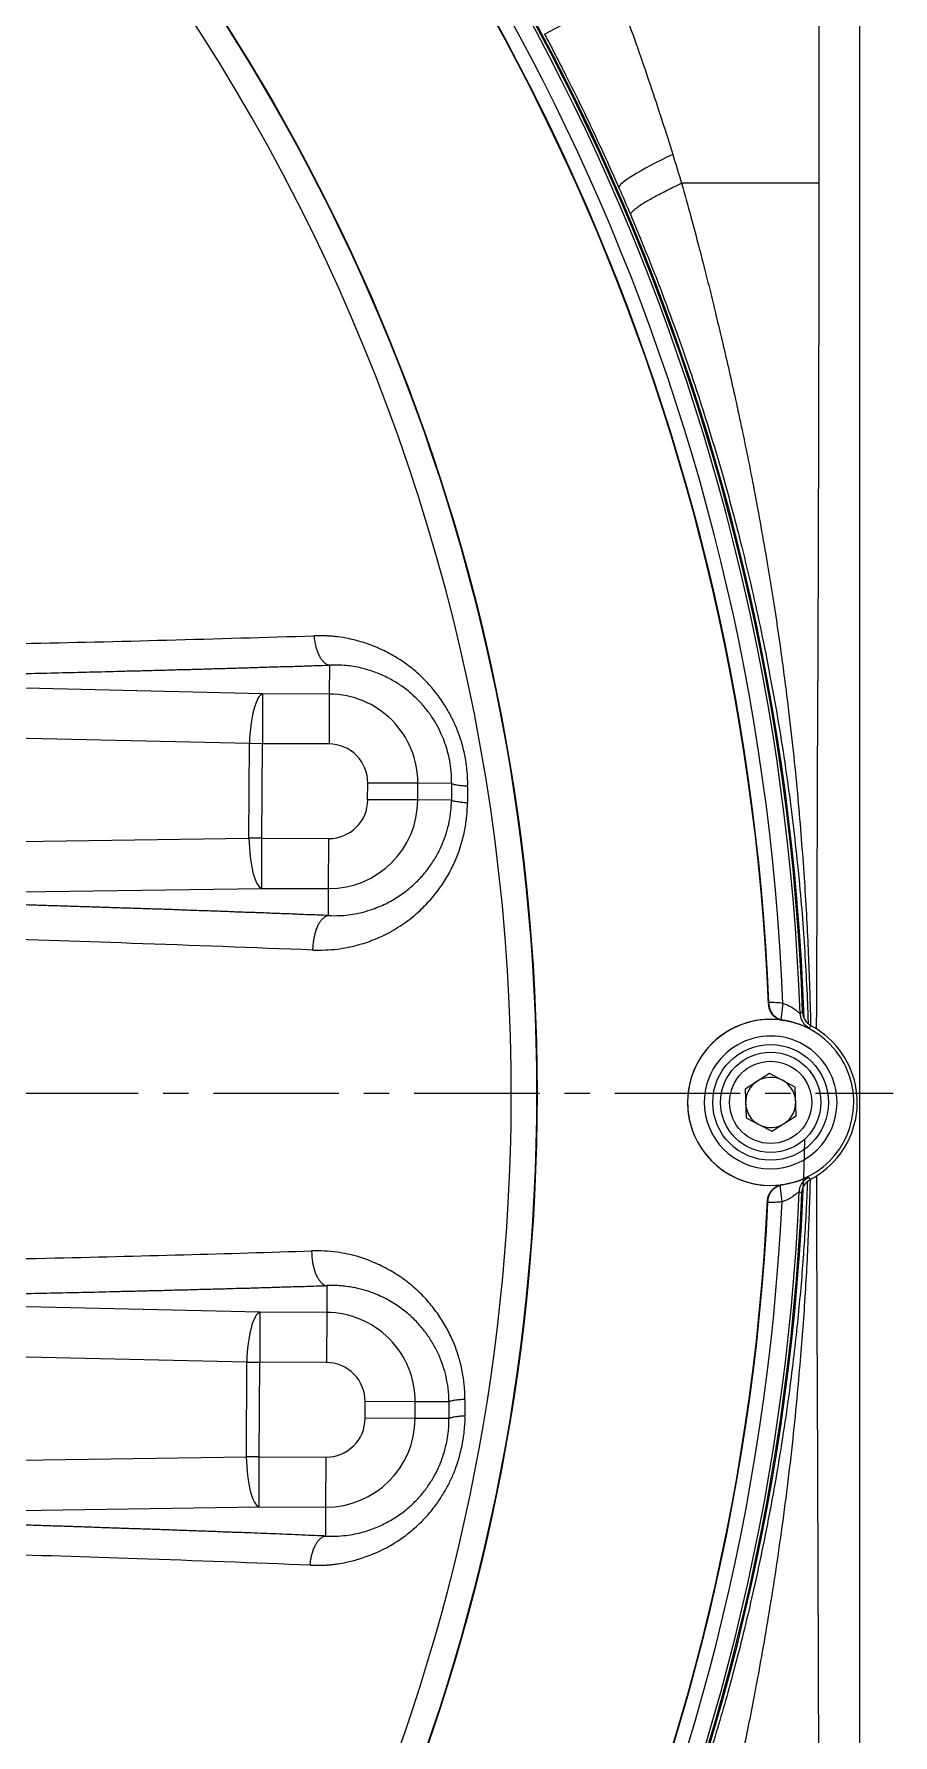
# Model space of a CAD drawing. Header units: millimetres. Extents: x -728 to 992, y -670 to 797.
# Drawn here: x 88.9 to 140.3, y -38.4 to 63.4 of the extents above; entities that cross this region are included whole.
import ezdxf

# ---------------------------------------------------------------- set-up
doc = ezdxf.new("R2010")
doc.units = ezdxf.units.MM
doc.linetypes.add('K5LT_AXLED', pattern=[12, 7.5, -1.5, 1.5, -1.5])
doc.linetypes.add('K5LT_THIN', pattern=[0])

# ---------------------------------------------------------------- blocks, each defined once
blk = doc.blocks.new('U3')
at = {"color": 7, "linetype": 'K5LT_THIN', "lineweight": 18}
for p, q in [((138.32, 162.25), (138.32, -162.25)), ((135.89, 115.89), (135.89, 54.42)), ((119.47, 63.35), (123.89, 65.69)), ((135.89, 54.42), (127.67, 54.42)), ((106.61, 25.6), (106.6, 23.87)), ((102.62, 23.89), (68.61, 24.67)), ((102.62, 23.89), (102.61, 20.89)), ((106.6, 23.87), (102.62, 23.89)), ((106.6, 23.87), (106.59, 20.88)), ((101.83, 20.9), (67.82, 21.68)), ((101.8, 15.24), (101.83, 20.9)), ((102.61, 20.89), (101.83, 20.9)), ((102.58, 15.24), (102.61, 20.89)), ((106.59, 20.88), (102.61, 20.89)), ((108.9, 17.54), (108.91, 18.54)), ((111.9, 18.53), (108.91, 18.54)), ((113.92, 18.52), (111.9, 18.53)), ((111.9, 17.53), (111.9, 18.53)), ((113.92, 18.52), (113.91, 17.52)), ((114.88, 18.34), (114.87, 17.35)), ((111.9, 17.53), (108.9, 17.54)), ((113.91, 17.52), (111.9, 17.53)), ((67.79, 14.75), (101.8, 15.24)), ((102.58, 15.24), (101.8, 15.24)), ((102.57, 12.24), (102.58, 15.24)), ((102.58, 15.24), (106.57, 15.22)), ((106.55, 12.23), (106.57, 15.22)), ((68.55, 11.75), (102.57, 12.24)), ((102.57, 12.24), (106.55, 12.23)), ((106.55, 10.62), (106.55, 12.23)), ((132.89, 5.33), (132.87, 5.31)), ((132.89, 5.33), (132.89, 5.41)), ((133.73, 5.37), (133.61, 4.38)), ((133.72, 4.36), (133.72, 4.36)), ((132.93, 1.17), (131.47, 0.24)), ((134.46, 0.36), (132.93, 1.17)), ((131.47, 0.24), (131.53, -1.49)), ((134.53, -1.37), (134.46, 0.36)), ((131.53, -1.49), (133.07, -2.29)), ((133.07, -2.29), (134.53, -1.37)), ((133.68, -6.5), (133.57, -5.52)), ((133.68, -5.49), (133.68, -5.49)), ((132.84, -6.46), (132.82, -6.43)), ((132.84, -6.46), (132.84, -6.54)), ((106.45, -11.52), (106.45, -13.13)), ((102.46, -13.11), (68.45, -12.33)), ((102.46, -13.11), (102.45, -16.11)), ((106.45, -13.13), (102.46, -13.11)), ((106.45, -13.13), (106.43, -16.12)), ((101.67, -16.1), (67.66, -15.32)), ((101.65, -21.76), (101.67, -16.1)), ((101.67, -16.1), (102.45, -16.11)), ((102.42, -21.76), (102.45, -16.11)), ((106.43, -16.12), (102.45, -16.11)), ((111.74, -18.47), (108.75, -18.46)), ((108.75, -19.46), (108.75, -18.46)), ((113.76, -18.48), (111.74, -18.47)), ((111.74, -19.47), (111.74, -18.47)), ((113.76, -18.48), (113.76, -19.48)), ((114.72, -18.33), (114.72, -19.32)), ((111.74, -19.47), (108.75, -19.46)), ((113.76, -19.48), (111.74, -19.47)), ((67.63, -22.25), (101.65, -21.76)), ((102.42, -21.76), (101.65, -21.76)), ((102.41, -24.76), (102.42, -21.76)), ((102.42, -21.76), (106.41, -21.78)), ((106.4, -24.77), (106.41, -21.78)), ((68.39, -25.25), (102.41, -24.76)), ((102.41, -24.76), (106.4, -24.77)), ((106.39, -26.5), (106.4, -24.77))]:
    blk.add_line(p, q, dxfattribs=at)
at = {"color": 30, "linetype": 'K5LT_AXLED', "lineweight": 18, "true_color": 0xff8000}
blk.add_line((-140.32, 0), (140.32, 0), dxfattribs=at)
at = {"color": 7, "linetype": 'K5LT_THIN', "lineweight": 18}
for centre, radius in [((0, 0), 119.03), ((0, 0), 119), ((133, -0.56), 3.46), ((133, -0.56), 3), ((133, -0.56), 2.46)]:
    blk.add_circle(centre, radius, dxfattribs=at)
for centre, radius, start, end in [((0, 0), 135.07, 1.9055, 180), ((0, 0), 135, 2.0607, 357.4538), ((0, 0), 134.84, 2.0221, 357.4924), ((0, 0), 133.84, 2.2974, 357.2172), ((0, 0), 133, 2.3311, 357.1834), ((0, 0), 132.97, 2.2872, 357.2274), ((0, 0), 117.49, 359.7573, 179.7573), ((106.58, 18.55), 5.32, 359.7573, 89.7573), ((106.58, 18.55), 2.33, 359.7573, 89.7573), ((106.58, 17.55), 5.32, 269.7573, 359.7573), ((106.58, 17.55), 2.33, 269.7573, 359.7573), ((133, -0.56), 5.97, 82.9218, 91.0442), ((133, -0.56), 4.97, 81.6454, 277.8691), ((133, -0.56), 4.97, 40.7014, 179.7573), ((133, -0.56), 3.97, 359.7573, 179.7573), ((133, -0.56), 5.18, 40.7014, 61.8931), ((133, -0.56), 5.18, 297.6214, 40.7014), ((133, -0.56), 4.97, 359.7573, 40.7014), ((0, 0), 135.07, 180, 358.8289), ((0, 0), 117.49, 179.7573, 359.7573), ((133, -0.56), 1.5, 122.1999, 182.1999), ((133, -0.56), 1.5, 62.1999, 122.1999), ((133, -0.56), 1.5, 2.1999, 62.1999), ((133, -0.56), 4.97, 179.7573, 359.7573), ((133, -0.56), 3.97, 179.7573, 359.7573), ((133, -0.56), 1.5, 182.1999, 242.1999), ((133, -0.56), 1.5, 302.1999, 2.1999), ((133, -0.56), 1.5, 242.1999, 302.1999), ((133, -0.56), 5.97, 268.4703, 276.5927), ((106.42, -18.45), 5.32, 359.7573, 89.7573), ((106.42, -18.45), 2.33, 359.7573, 89.7573), ((106.42, -19.45), 5.32, 269.7573, 359.7573), ((106.42, -19.45), 2.33, 269.7573, 359.7573)]:
    blk.add_arc(centre, radius, start, end, dxfattribs=at)
for centre, major_axis, ratio, start_param, end_param in [((128.51, 56.15), (-4.58, -2.01), 0.112862, 4.963871, 6.26562), ((102.61, 20.89), (0.07, 3), 0.258777, 0.072279, 1.575645), ((102.58, 15.24), (0.04, -3), 0.258777, 4.70754, 6.210906), ((102.45, -16.11), (0.07, 3), 0.258777, 0.072279, 1.575645), ((102.42, -21.76), (0.04, -3), 0.258777, 4.70754, 6.210906)]:
    blk.add_ellipse(centre, major_axis=major_axis, ratio=ratio, start_param=start_param, end_param=end_param, dxfattribs=at)
for points, knots in [([(123.89, 65.69), (124.24, 64.75), (124.89, 62.97), (125.75, 60.47), (126.49, 58.23), (126.94, 56.83), (127.15, 56.15)], [0, 0, 0, 0, 0.299289, 0.564533, 0.786755, 1, 1, 1, 1]), ([(119.47, 63.35), (119.61, 63.1), (119.88, 62.58), (120.33, 61.71), (120.91, 60.58), (121.7, 58.98), (122.57, 57.15), (123.34, 55.47), (123.76, 54.52), (123.93, 54.15)], [0, 0, 0, 0, 0.084344, 0.170956, 0.285512, 0.455654, 0.691649, 0.879894, 1, 1, 1, 1]), ([(124.63, 52.53), (124.62, 52.55), (124.63, 52.62), (124.72, 52.73), (124.86, 52.85), (125.03, 52.99), (125.25, 53.14), (125.51, 53.31), (125.81, 53.48), (126.14, 53.66), (126.53, 53.87), (126.93, 54.07), (127.32, 54.26), (127.56, 54.37), (127.67, 54.42)], [0, 0, 0, 0, 0.108255, 0.202527, 0.284385, 0.366694, 0.449186, 0.530306, 0.611104, 0.692625, 0.773768, 0.867402, 0.942449, 1, 1, 1, 1]), ([(127.67, 54.42), (127.86, 53.77), (128.2, 52.53), (128.66, 50.82), (129.04, 49.34), (129.38, 47.99), (129.71, 46.62), (130.06, 45.16), (130.43, 43.59), (130.81, 41.89), (131.2, 40.11), (131.59, 38.24), (131.98, 36.25), (132.37, 34.14), (132.8, 31.71), (133.24, 29), (133.68, 25.96), (134.06, 22.99), (134.38, 20.2), (134.63, 17.65), (134.83, 15.24), (135, 12.93), (135.14, 10.73), (135.24, 8.63), (135.32, 6.54), (135.37, 5.02), (135.39, 4.18), (135.39, 4.04)], [0, 0, 0, 0, 0.0191108, 0.0350753, 0.0478935, 0.0597072, 0.0718309, 0.0849454, 0.0998619, 0.1153646, 0.1319764, 0.1492149, 0.1673727, 0.1871506, 0.2074405, 0.2343006, 0.2621436, 0.2910966, 0.3160104, 0.3389093, 0.3611631, 0.3821363, 0.402206, 0.4214673, 0.4399308, 0.4592836, 0.4630965, 0.4630965, 0.4630965, 0.4630965]), ([(135.89, 54.42), (135.88, 51.65), (135.88, 48.89), (135.87, 43.25), (135.86, 40.39), (135.85, 34.63), (135.84, 31.71), (135.82, 25.85), (135.8, 22.9), (135.78, 16.96), (135.77, 13.98), (135.75, 8.6), (135.74, 6.21), (135.73, 3.84)], [0, 0, 0, 0, 0.0803581, 0.0803581, 0.1607162, 0.1607162, 0.2410743, 0.2410743, 0.3214324, 0.3214324, 0.4017905, 0.4017905, 0.4659225, 0.4659225, 0.4659225, 0.4659225]), ([(124.63, 52.53), (124.82, 52.07), (125.18, 51.21), (125.69, 49.94), (126.2, 48.66), (126.71, 47.31), (127.22, 45.93), (127.71, 44.55), (128.23, 43.06), (128.82, 41.29), (129.45, 39.26), (130.11, 37.05), (130.71, 34.86), (131.31, 32.54), (131.89, 30.14), (132.45, 27.58), (132.96, 25.01), (133.43, 22.39), (133.85, 19.78), (134.21, 17.16), (134.51, 14.62), (134.76, 12.19), (134.95, 9.87), (135.09, 7.6), (135.19, 5.7), (135.23, 4.55), (135.24, 4.15)], [0, 0, 0, 0, 0.0141568, 0.0267127, 0.0395204, 0.0530365, 0.066866, 0.0801016, 0.0938944, 0.1109918, 0.1323597, 0.1534642, 0.1755265, 0.1958939, 0.2199603, 0.2438344, 0.2688926, 0.2926668, 0.3173789, 0.3419337, 0.3657452, 0.3880689, 0.4093599, 0.4299779, 0.4509635, 0.4616648, 0.4616648, 0.4616648, 0.4616648]), ([(68.15, 26.57), (71.7, 26.59), (78.47, 26.71), (88.05, 26.88), (97.06, 27.09), (102.8, 27.27), (105.69, 27.35)], [0, 0, 0, 0, 0.271888, 0.523583, 0.755602, 1, 1, 1, 1]), ([(105.69, 27.35), (105.7, 27.24), (105.73, 27.03), (105.79, 26.74), (105.86, 26.5), (105.94, 26.28), (106.04, 26.08), (106.15, 25.91), (106.27, 25.78), (106.39, 25.68), (106.5, 25.62), (106.57, 25.6), (106.61, 25.6)], [0, 0, 0, 0, 0.124575, 0.23321, 0.329967, 0.42889, 0.530759, 0.631411, 0.732439, 0.831284, 0.920369, 1, 1, 1, 1]), ([(114.88, 18.34), (114.89, 18.55), (114.88, 18.93), (114.83, 19.45), (114.77, 19.9), (114.69, 20.32), (114.59, 20.74), (114.45, 21.2), (114.26, 21.73), (114, 22.33), (113.64, 23.01), (113.18, 23.7), (112.64, 24.38), (112.03, 25.01), (111.32, 25.6), (110.52, 26.13), (109.6, 26.61), (108.67, 26.96), (107.82, 27.18), (107.22, 27.28), (106.81, 27.32), (106.54, 27.34), (106.3, 27.35), (106.08, 27.35), (105.88, 27.35), (105.75, 27.35), (105.69, 27.35)], [0, 0, 0, 0, 0.039766, 0.074211, 0.102005, 0.128768, 0.156533, 0.186632, 0.221767, 0.265171, 0.316407, 0.37333, 0.431252, 0.492477, 0.554796, 0.625174, 0.697547, 0.780405, 0.84389, 0.892201, 0.91656, 0.936624, 0.954095, 0.970611, 0.98648, 1, 1, 1, 1]), ([(68.61, 24.75), (68.74, 24.76), (68.87, 24.76), (69.66, 24.77), (70.31, 24.78), (71.62, 24.79), (72.27, 24.8), (73.57, 24.82), (74.22, 24.83), (75.52, 24.85), (76.17, 24.86), (77.46, 24.88), (78.1, 24.9), (79.39, 24.92), (80.03, 24.93), (81.31, 24.95), (81.95, 24.96), (83.23, 24.99), (83.87, 25), (85.14, 25.03), (85.77, 25.04), (87.04, 25.07), (87.67, 25.08), (88.93, 25.11), (89.56, 25.12), (90.81, 25.15), (91.44, 25.17), (92.68, 25.2), (93.3, 25.21), (94.23, 25.24), (94.54, 25.25), (95.16, 25.26), (95.47, 25.27), (96.09, 25.29), (96.4, 25.29), (97.01, 25.31), (97.32, 25.32), (97.93, 25.34), (98.24, 25.34), (98.85, 25.36), (99.16, 25.37), (99.77, 25.39), (100.07, 25.4), (100.68, 25.41), (100.98, 25.42), (101.58, 25.44), (101.89, 25.45), (102.49, 25.47), (102.8, 25.48), (103.4, 25.5), (103.7, 25.51), (104.3, 25.52), (104.6, 25.53), (105.19, 25.55), (105.49, 25.56), (106.07, 25.58), (106.34, 25.59), (106.61, 25.6)], [0.0354931, 0.0354931, 0.0354931, 0.0354931, 0.0446713, 0.0446713, 0.0892361, 0.0892361, 0.1339374, 0.1339374, 0.1785054, 0.1785054, 0.2232322, 0.2232322, 0.2677907, 0.2677907, 0.3125217, 0.3125217, 0.3570655, 0.3570655, 0.401798, 0.401798, 0.4463382, 0.4463382, 0.4910839, 0.4910839, 0.5356156, 0.5356156, 0.5803698, 0.5803698, 0.6248925, 0.6248925, 0.6472432, 0.6472432, 0.6696552, 0.6696552, 0.6918805, 0.6918805, 0.7141687, 0.7141687, 0.7365214, 0.7365214, 0.7589401, 0.7589401, 0.7811584, 0.7811584, 0.8034441, 0.8034441, 0.8257989, 0.8257989, 0.8482243, 0.8482243, 0.8704354, 0.8704354, 0.8927185, 0.8927185, 0.9150754, 0.9150754, 0.9354892, 0.9354892, 0.9354892, 0.9354892]), ([(113.92, 18.52), (113.93, 18.76), (113.91, 19.22), (113.82, 19.86), (113.69, 20.42), (113.53, 20.94), (113.32, 21.46), (113.06, 22), (112.72, 22.55), (112.31, 23.09), (111.84, 23.6), (111.31, 24.08), (110.71, 24.51), (110.04, 24.89), (109.3, 25.2), (108.49, 25.45), (107.58, 25.6), (106.94, 25.61), (106.61, 25.6)], [0, 0, 0, 0, 0.060335, 0.112878, 0.156892, 0.20126, 0.245705, 0.296037, 0.349525, 0.408233, 0.468277, 0.529869, 0.595425, 0.665277, 0.740411, 0.817348, 0.903731, 1, 1, 1, 1]), ([(114.88, 18.34), (114.79, 18.35), (114.61, 18.37), (114.4, 18.39), (114.23, 18.42), (114.1, 18.44), (114, 18.47), (113.95, 18.49), (113.93, 18.51), (113.92, 18.52)], [0, 0, 0, 0, 0.178896, 0.334996, 0.474389, 0.617844, 0.7628, 0.889509, 1, 1, 1, 1]), ([(105.62, 8.55), (106.12, 8.54), (107.01, 8.57), (108.22, 8.81), (109.26, 9.15), (110.23, 9.6), (111.17, 10.19), (112.02, 10.88), (112.74, 11.64), (113.35, 12.43), (113.85, 13.26), (114.24, 14.09), (114.52, 14.93), (114.72, 15.74), (114.84, 16.55), (114.87, 17.09), (114.87, 17.35)], [0, 0, 0, 0, 0.108118, 0.197672, 0.27196, 0.350311, 0.434145, 0.513916, 0.586636, 0.65621, 0.72199, 0.785284, 0.842245, 0.896781, 0.949227, 1, 1, 1, 1]), ([(106.55, 10.62), (107.04, 10.59), (107.95, 10.64), (109.13, 10.95), (110.08, 11.35), (110.85, 11.81), (111.52, 12.33), (112.12, 12.91), (112.62, 13.54), (113.05, 14.21), (113.37, 14.88), (113.62, 15.56), (113.79, 16.22), (113.88, 16.88), (113.91, 17.31), (113.91, 17.52)], [0, 0, 0, 0, 0.138397, 0.253914, 0.342682, 0.424606, 0.502358, 0.575241, 0.648121, 0.715239, 0.781462, 0.837904, 0.896775, 0.949467, 1, 1, 1, 1]), ([(114.87, 17.35), (114.78, 17.36), (114.6, 17.37), (114.39, 17.4), (114.22, 17.42), (114.09, 17.45), (113.99, 17.47), (113.94, 17.5), (113.92, 17.51), (113.91, 17.52)], [0, 0, 0, 0, 0.178831, 0.334874, 0.474218, 0.617624, 0.762528, 0.889312, 1, 1, 1, 1]), ([(106.55, 10.62), (106.42, 10.62), (106.28, 10.63), (105.79, 10.65), (105.43, 10.66), (104.7, 10.69), (104.34, 10.71), (103.67, 10.73), (103.37, 10.74), (102.76, 10.77), (102.45, 10.78), (101.84, 10.8), (101.54, 10.81), (100.93, 10.83), (100.62, 10.85), (100.01, 10.87), (99.7, 10.88), (99.08, 10.9), (98.78, 10.91), (98.16, 10.93), (97.85, 10.94), (97.23, 10.97), (96.92, 10.98), (96.3, 11), (95.99, 11.01), (95.37, 11.03), (95.06, 11.04), (94.43, 11.06), (94.12, 11.07), (93.5, 11.09), (93.19, 11.1), (92.56, 11.12), (92.25, 11.13), (91.62, 11.15), (91.3, 11.16), (90.67, 11.18), (90.36, 11.19), (89.73, 11.21), (89.41, 11.22), (88.78, 11.24), (88.46, 11.25), (87.82, 11.27), (87.51, 11.28), (86.87, 11.29), (86.55, 11.3), (85.92, 11.32), (85.6, 11.33), (84.64, 11.36), (84, 11.37), (82.72, 11.41), (82.08, 11.43), (80.79, 11.46), (80.14, 11.48), (78.85, 11.51), (78.2, 11.53), (76.91, 11.56), (76.26, 11.57), (74.95, 11.6), (74.3, 11.62), (73, 11.65), (72.34, 11.66), (71.03, 11.69), (70.38, 11.7), (69.47, 11.72), (69.23, 11.73), (68.84, 11.73), (68.69, 11.74), (68.55, 11.74)], [0.0674696, 0.0674696, 0.0674696, 0.0674696, 0.0772278, 0.0772278, 0.1042666, 0.1042666, 0.1312022, 0.1312022, 0.1537276, 0.1537276, 0.1761839, 0.1761839, 0.1985728, 0.1985728, 0.2208957, 0.2208957, 0.2434141, 0.2434141, 0.265868, 0.265868, 0.2882587, 0.2882587, 0.3105877, 0.3105877, 0.3330993, 0.3330993, 0.3555506, 0.3555506, 0.3779431, 0.3779431, 0.4002782, 0.4002782, 0.422783, 0.422783, 0.4452318, 0.4452318, 0.467626, 0.467626, 0.489967, 0.489967, 0.512465, 0.512465, 0.5349114, 0.5349114, 0.5573072, 0.5573072, 0.5796538, 0.5796538, 0.6245891, 0.6245891, 0.6693385, 0.6693385, 0.7142648, 0.7142648, 0.7590209, 0.7590209, 0.8039381, 0.8039381, 0.8487007, 0.8487007, 0.8935983, 0.8935983, 0.9383589, 0.9383589, 0.9551541, 0.9551541, 0.9649155, 0.9649155, 0.9649155, 0.9649155]), ([(105.62, 8.55), (105.63, 8.66), (105.64, 8.88), (105.68, 9.17), (105.73, 9.43), (105.79, 9.67), (105.87, 9.9), (105.96, 10.1), (106.07, 10.27), (106.18, 10.41), (106.3, 10.52), (106.42, 10.59), (106.5, 10.61), (106.55, 10.62)], [0, 0, 0, 0, 0.110409, 0.206556, 0.292154, 0.379554, 0.469128, 0.557105, 0.645218, 0.733979, 0.820875, 0.909844, 1, 1, 1, 1]), ([(105.62, 8.55), (102.07, 8.69), (95.23, 8.95), (85.41, 9.26), (76.49, 9.5), (70.87, 9.62), (68.1, 9.68)], [0, 0, 0, 0, 0.299618, 0.565521, 0.787743, 1, 1, 1, 1]), ([(132.87, 5.31), (132.87, 5.27), (132.88, 5.2), (132.9, 5.09), (132.93, 4.98), (132.98, 4.88), (133.04, 4.77), (133.12, 4.67), (133.22, 4.58), (133.3, 4.52), (133.38, 4.47), (133.46, 4.43), (133.54, 4.4), (133.63, 4.37), (133.69, 4.36), (133.72, 4.36)], [0, 0, 0, 0, 0.07934, 0.159856, 0.241511, 0.323593, 0.404941, 0.505082, 0.597464, 0.682121, 0.74044, 0.79968, 0.863146, 0.929925, 1, 1, 1, 1]), ([(132.89, 5.33), (132.89, 5.32), (132.89, 5.31), (132.9, 5.28), (132.9, 5.26), (132.9, 5.23), (132.9, 5.21), (132.91, 5.19), (132.91, 5.16), (132.92, 5.14), (132.92, 5.12), (132.93, 5.09), (132.94, 5.07), (132.94, 5.05), (132.95, 5.02), (132.96, 5), (132.97, 4.97), (132.99, 4.92), (133.03, 4.86), (133.07, 4.79), (133.12, 4.72), (133.17, 4.66), (133.21, 4.62), (133.23, 4.6), (133.26, 4.58), (133.28, 4.56), (133.3, 4.54), (133.33, 4.52), (133.35, 4.51), (133.38, 4.49), (133.41, 4.47), (133.43, 4.46), (133.46, 4.44), (133.49, 4.43), (133.52, 4.42), (133.55, 4.4), (133.58, 4.39), (133.6, 4.39), (133.61, 4.38)], [0, 0, 0, 0, 0.015626, 0.0309306, 0.0464466, 0.0621217, 0.0778505, 0.093687, 0.1095781, 0.1255333, 0.1414941, 0.1575321, 0.1736317, 0.1898479, 0.2061108, 0.2243868, 0.2446269, 0.2785876, 0.3290267, 0.398037, 0.4711236, 0.5303803, 0.5737123, 0.6020965, 0.6287042, 0.6539347, 0.6795603, 0.7061743, 0.7333692, 0.7613302, 0.7894622, 0.8181853, 0.8473239, 0.877126, 0.907194, 0.9378013, 0.9687301, 0.9999993, 0.9999993, 0.9999993, 0.9999993]), ([(133.73, 5.37), (133.79, 5.35), (133.89, 5.32), (134.03, 5.26), (134.16, 5.19), (134.29, 5.11), (134.41, 5.03), (134.52, 4.95), (134.61, 4.88), (134.67, 4.82), (134.72, 4.78), (134.75, 4.76), (134.76, 4.76), (134.76, 4.76), (134.76, 4.76)], [0, 0, 0, 0, 0.094964, 0.178139, 0.263344, 0.356278, 0.458689, 0.558677, 0.658837, 0.753305, 0.834655, 0.915462, 0.968742, 1, 1, 1, 1]), ([(133.72, 4.36), (133.72, 4.36), (133.71, 4.36), (133.69, 4.36), (133.66, 4.37), (133.63, 4.38), (133.61, 4.38)], [0, 0, 0, 0, 0.1084202, 0.2200529, 0.5172462, 0.9999931, 0.9999931, 0.9999931, 0.9999931]), ([(133.72, 4.36), (133.8, 4.35), (133.96, 4.32), (134.18, 4.27), (134.37, 4.23), (134.55, 4.17), (134.73, 4.12), (134.89, 4.06), (135.03, 4), (135.14, 3.96), (135.21, 3.93), (135.26, 3.91), (135.28, 3.91), (135.3, 3.9), (135.3, 3.9), (135.3, 3.9)], [0, 0, 0, 0, 0.093864, 0.177694, 0.262275, 0.344572, 0.437653, 0.534522, 0.631452, 0.720585, 0.798916, 0.869355, 0.928936, 0.9712, 1, 1, 1, 1]), ([(134.91, 4.85), (134.87, 4.83), (134.82, 4.8), (134.77, 4.76), (134.76, 4.76)], [0, 0, 0, 0, 4.211011, 5, 5, 5, 5]), ([(134.76, 4.76), (134.76, 4.69), (134.78, 4.56), (134.84, 4.39), (134.92, 4.24), (135.02, 4.11), (135.15, 4), (135.25, 3.93), (135.3, 3.9)], [0, 0, 0, 0, 0.192643, 0.360623, 0.512551, 0.664698, 0.830052, 1, 1, 1, 1]), ([(134.91, 4.85), (134.91, 4.81), (134.92, 4.74), (134.95, 4.62), (134.99, 4.49), (135.06, 4.36), (135.14, 4.25), (135.22, 4.17), (135.28, 4.12), (135.33, 4.08), (135.38, 4.04), (135.42, 4.02), (135.44, 4.01)], [0, 0, 0, 0, 1.454796, 2.951194, 4.599755, 6.51283, 8.364084, 9.731971, 10.67454, 11.381552, 12.156706, 13, 13, 13, 13]), ([(135.26, -5.05), (135.26, -5.05), (135.25, -5.05), (135.21, -5.06), (135.16, -5.08), (135.08, -5.11), (134.98, -5.15), (134.85, -5.2), (134.69, -5.26), (134.5, -5.32), (134.31, -5.37), (134.12, -5.41), (133.93, -5.45), (133.79, -5.48), (133.71, -5.49), (133.68, -5.49)], [0, 0, 0, 0, 0.074326, 0.146278, 0.21539, 0.292882, 0.376174, 0.46882, 0.563897, 0.658344, 0.746961, 0.828981, 0.911809, 0.967485, 1, 1, 1, 1]), ([(134.71, -5.9), (134.72, -5.83), (134.73, -5.7), (134.79, -5.53), (134.88, -5.39), (134.98, -5.26), (135.11, -5.14), (135.21, -5.08), (135.26, -5.05)], [0, 0, 0, 0, 0.192636, 0.36061, 0.512532, 0.664673, 0.830032, 1, 1, 1, 1]), ([(135.74, -4.96), (135.74, -5.65), (135.74, -6.32), (135.75, -9.99), (135.76, -12.99), (135.79, -18.94), (135.8, -21.92), (135.82, -27.81), (135.83, -30.74), (135.85, -36.55), (135.86, -39.44), (135.88, -45.13), (135.88, -47.96), (135.89, -51.97), (135.89, -53.2), (135.89, -54.42)], [0.5443969, 0.5443969, 0.5443969, 0.5443969, 0.5625067, 0.5625067, 0.6428648, 0.6428648, 0.7232229, 0.7232229, 0.803581, 0.803581, 0.8839391, 0.8839391, 0.9642972, 0.9642972, 1, 1, 1, 1]), ([(135.2, -5.3), (135.18, -5.73), (135.14, -6.75), (135.05, -8.34), (134.93, -10.1), (134.78, -11.91), (134.6, -13.78), (134.38, -15.74), (134.11, -17.93), (133.76, -20.34), (133.32, -23.07), (132.79, -25.9), (132.2, -28.75), (131.61, -31.35), (131.02, -33.7), (130.46, -35.8), (129.9, -37.75), (129.35, -39.58), (128.82, -41.28), (128.27, -42.95), (127.72, -44.55), (127.16, -46.11), (126.69, -47.38), (126.29, -48.42), (125.95, -49.3), (125.59, -50.19), (125.24, -51.06), (124.92, -51.83), (124.72, -52.3), (124.64, -52.5)], [0.5486288, 0.5486288, 0.5486288, 0.5486288, 0.5606857, 0.5769276, 0.5928364, 0.609389, 0.6265187, 0.6445191, 0.6639863, 0.6873968, 0.7118032, 0.74053, 0.7670479, 0.7928003, 0.8142726, 0.8345822, 0.853311, 0.8709082, 0.8880016, 0.9031337, 0.9201038, 0.9348915, 0.9487451, 0.9579514, 0.9664784, 0.9756138, 0.9853574, 0.9938088, 1, 1, 1, 1]), ([(135.36, -5.21), (135.35, -5.53), (135.33, -6.41), (135.27, -7.91), (135.19, -9.75), (135.08, -11.73), (134.95, -13.73), (134.78, -15.82), (134.58, -18.13), (134.32, -20.74), (134, -23.51), (133.64, -26.21), (133.27, -28.79), (132.87, -31.27), (132.47, -33.59), (132.1, -35.62), (131.75, -37.43), (131.39, -39.19), (131, -41.03), (130.58, -42.95), (130.15, -44.81), (129.74, -46.51), (129.38, -47.96), (129.05, -49.25), (128.75, -50.44), (128.44, -51.61), (128.15, -52.69), (127.9, -53.63), (127.74, -54.18), (127.67, -54.42)], [0.5474681, 0.5474681, 0.5474681, 0.5474681, 0.5563558, 0.5717302, 0.5888735, 0.6068247, 0.6255838, 0.6435797, 0.6642387, 0.689057, 0.7152953, 0.7401916, 0.7634004, 0.7866496, 0.8084759, 0.8272032, 0.8429072, 0.8587157, 0.8759942, 0.8938912, 0.911906, 0.92706, 0.9403361, 0.9516049, 0.962614, 0.9732319, 0.9841919, 0.9931146, 1, 1, 1, 1]), ([(132.82, -6.43), (132.82, -6.41), (132.82, -6.37), (132.83, -6.31), (132.84, -6.25), (132.86, -6.17), (132.89, -6.09), (132.93, -6.01), (132.97, -5.94), (133.02, -5.87), (133.09, -5.79), (133.17, -5.72), (133.25, -5.65), (133.33, -5.6), (133.41, -5.57), (133.49, -5.53), (133.56, -5.51), (133.63, -5.5), (133.66, -5.49), (133.68, -5.49)], [0, 0, 0, 0, 0.043535, 0.086797, 0.129781, 0.186122, 0.254786, 0.322134, 0.374523, 0.431635, 0.505163, 0.593165, 0.669565, 0.736618, 0.797782, 0.861932, 0.917957, 0.964359, 1, 1, 1, 1]), ([(132.84, -6.46), (132.84, -6.45), (132.84, -6.43), (132.85, -6.41), (132.85, -6.39), (132.85, -6.36), (132.85, -6.34), (132.86, -6.32), (132.86, -6.29), (132.87, -6.27), (132.87, -6.25), (132.88, -6.23), (132.89, -6.21), (132.89, -6.18), (132.9, -6.16), (132.91, -6.12), (132.93, -6.07), (132.97, -6.01), (133.01, -5.94), (133.06, -5.86), (133.12, -5.79), (133.19, -5.72), (133.26, -5.67), (133.32, -5.63), (133.36, -5.61), (133.39, -5.59), (133.41, -5.58), (133.43, -5.57), (133.45, -5.56), (133.46, -5.55), (133.48, -5.55), (133.5, -5.54), (133.52, -5.53), (133.54, -5.53), (133.55, -5.52), (133.57, -5.52), (133.57, -5.52)], [0, 0, 0, 0, 0.0155074, 0.0303903, 0.045029, 0.059841, 0.074939, 0.0901605, 0.1054071, 0.1206967, 0.1359854, 0.1513103, 0.1666681, 0.1820844, 0.1975215, 0.2217213, 0.2585862, 0.3123683, 0.3759349, 0.447252, 0.5240389, 0.6055491, 0.6850484, 0.7461709, 0.7880403, 0.8128112, 0.8349058, 0.854197, 0.873358, 0.8921406, 0.9106742, 0.9288398, 0.9468892, 0.9647042, 0.9824072, 0.9999993, 0.9999993, 0.9999993, 0.9999993]), ([(133.68, -5.49), (133.67, -5.49), (133.66, -5.49), (133.64, -5.5), (133.61, -5.51), (133.59, -5.51), (133.57, -5.52)], [0, 0, 0, 0, 0.1735587, 0.3272727, 0.5930279, 0.9999932, 0.9999932, 0.9999932, 0.9999932]), ([(134.71, -5.9), (134.71, -5.9), (134.7, -5.9), (134.67, -5.93), (134.62, -5.97), (134.56, -6.02), (134.46, -6.09), (134.35, -6.18), (134.22, -6.26), (134.09, -6.34), (133.96, -6.4), (133.82, -6.46), (133.73, -6.49), (133.68, -6.5)], [0, 0, 0, 0, 0.087281, 0.170982, 0.253517, 0.346446, 0.446059, 0.551065, 0.654757, 0.750974, 0.836257, 0.918242, 1, 1, 1, 1]), ([(134.87, -6), (134.87, -5.96), (134.88, -5.88), (134.9, -5.76), (134.95, -5.63), (135.01, -5.51), (135.09, -5.41), (135.16, -5.33), (135.22, -5.28), (135.26, -5.24), (135.31, -5.21), (135.35, -5.18), (135.38, -5.17), (135.4, -5.16)], [0, 0, 0, 0, 1.564278, 3.17124, 4.960782, 6.954583, 8.77805, 10.136518, 11.101165, 11.822433, 12.521256, 13.247112, 14, 14, 14, 14]), ([(68.02, -10.26), (71.92, -10.2), (79.23, -10.1), (89.18, -9.9), (97.81, -9.68), (103.03, -9.53), (105.55, -9.44)], [0, 0, 0, 0, 0.299778, 0.566002, 0.788224, 1, 1, 1, 1]), ([(114.72, -18.33), (114.72, -17.98), (114.68, -17.34), (114.53, -16.44), (114.31, -15.62), (114.01, -14.82), (113.62, -14.03), (113.14, -13.25), (112.55, -12.49), (111.86, -11.77), (111.06, -11.11), (110.18, -10.56), (109.26, -10.11), (108.23, -9.74), (106.99, -9.48), (106.06, -9.43), (105.55, -9.44)], [0, 0, 0, 0, 0.065693, 0.123213, 0.176394, 0.232695, 0.293189, 0.355879, 0.421981, 0.493126, 0.569323, 0.645874, 0.719885, 0.794592, 0.8879, 1, 1, 1, 1]), ([(105.55, -9.44), (105.55, -9.56), (105.56, -9.77), (105.59, -10.07), (105.64, -10.33), (105.71, -10.57), (105.78, -10.79), (105.87, -10.99), (105.98, -11.17), (106.09, -11.31), (106.2, -11.42), (106.33, -11.49), (106.41, -11.52), (106.45, -11.52)], [0, 0, 0, 0, 0.110408, 0.206555, 0.292153, 0.379552, 0.469123, 0.557096, 0.645203, 0.733953, 0.820839, 0.909815, 1, 1, 1, 1]), ([(68.45, -12.32), (68.59, -12.32), (68.74, -12.32), (69.54, -12.31), (70.19, -12.3), (71.5, -12.28), (72.16, -12.27), (73.47, -12.26), (74.12, -12.25), (75.42, -12.23), (76.08, -12.22), (77.37, -12.2), (78.02, -12.19), (79.32, -12.17), (79.96, -12.16), (81.25, -12.13), (81.9, -12.12), (83.18, -12.1), (83.82, -12.09), (85.1, -12.06), (85.74, -12.05), (87.01, -12.02), (87.65, -12.01), (88.92, -11.98), (89.55, -11.97), (90.81, -11.94), (91.44, -11.93), (92.7, -11.9), (93.32, -11.88), (94.26, -11.86), (94.57, -11.85), (95.2, -11.84), (95.51, -11.83), (96.13, -11.81), (96.44, -11.81), (97.06, -11.79), (97.37, -11.78), (97.99, -11.77), (98.3, -11.76), (98.91, -11.74), (99.22, -11.73), (99.84, -11.72), (100.14, -11.71), (100.75, -11.69), (101.06, -11.68), (101.67, -11.67), (101.98, -11.66), (102.59, -11.64), (102.89, -11.63), (103.5, -11.61), (103.8, -11.6), (104.41, -11.58), (104.71, -11.58), (105.31, -11.56), (105.61, -11.55), (106.09, -11.53), (106.27, -11.53), (106.45, -11.52)], [0.0350845, 0.0350845, 0.0350845, 0.0350845, 0.044846, 0.044846, 0.0896135, 0.0896135, 0.1345159, 0.1345159, 0.1792796, 0.1792796, 0.2241953, 0.2241953, 0.2689528, 0.2689528, 0.3138774, 0.3138774, 0.3586282, 0.3586282, 0.4035619, 0.4035619, 0.4483057, 0.4483057, 0.4932485, 0.4932485, 0.537985, 0.537985, 0.582937, 0.582937, 0.627666, 0.627666, 0.6501169, 0.6501169, 0.6726272, 0.6726272, 0.6949575, 0.6949575, 0.7173486, 0.7173486, 0.739802, 0.739802, 0.7623192, 0.7623192, 0.7846432, 0.7846432, 0.8070325, 0.8070325, 0.8294884, 0.8294884, 0.8520126, 0.8520126, 0.8743304, 0.8743304, 0.8967178, 0.8967178, 0.9191762, 0.9191762, 0.9325304, 0.9325304, 0.9325304, 0.9325304]), ([(113.76, -18.48), (113.76, -18.21), (113.73, -17.69), (113.6, -16.98), (113.42, -16.32), (113.18, -15.69), (112.86, -15.06), (112.47, -14.45), (112, -13.85), (111.44, -13.29), (110.77, -12.76), (109.99, -12.28), (109, -11.85), (107.99, -11.6), (107.1, -11.51), (106.63, -11.51), (106.45, -11.52)], [0, 0, 0, 0, 0.06631, 0.124348, 0.177699, 0.234306, 0.29488, 0.358022, 0.423674, 0.495645, 0.5692, 0.656975, 0.750639, 0.868393, 0.950244, 1, 1, 1, 1]), ([(105.46, -28.25), (105.55, -28.25), (105.72, -28.25), (105.95, -28.25), (106.15, -28.25), (106.34, -28.24), (106.56, -28.23), (106.83, -28.2), (107.19, -28.15), (107.71, -28.06), (108.42, -27.88), (109.31, -27.56), (110.23, -27.11), (111.07, -26.56), (111.79, -25.97), (112.42, -25.35), (112.95, -24.7), (113.39, -24.05), (113.75, -23.41), (114.03, -22.8), (114.25, -22.22), (114.41, -21.69), (114.53, -21.19), (114.62, -20.71), (114.68, -20.24), (114.72, -19.77), (114.73, -19.46), (114.72, -19.32)], [0, 0, 0, 0, 0.021487, 0.038773, 0.05186, 0.06566, 0.081883, 0.102457, 0.12764, 0.163346, 0.21991, 0.291839, 0.371759, 0.441914, 0.506627, 0.567122, 0.624572, 0.677777, 0.724712, 0.769676, 0.80981, 0.845921, 0.878026, 0.908539, 0.940705, 0.971106, 1, 1, 1, 1]), ([(114.72, -18.33), (114.62, -18.33), (114.45, -18.34), (114.24, -18.37), (114.07, -18.39), (113.94, -18.41), (113.84, -18.44), (113.78, -18.46), (113.76, -18.48), (113.76, -18.48)], [0, 0, 0, 0, 0.17883, 0.334873, 0.474216, 0.617622, 0.762524, 0.889309, 1, 1, 1, 1]), ([(114.72, -19.32), (114.63, -19.32), (114.45, -19.34), (114.24, -19.36), (114.07, -19.38), (113.94, -19.41), (113.84, -19.43), (113.79, -19.46), (113.77, -19.47), (113.76, -19.48)], [0, 0, 0, 0, 0.178895, 0.334995, 0.474387, 0.617842, 0.762797, 0.889508, 1, 1, 1, 1]), ([(106.39, -26.5), (106.79, -26.52), (107.55, -26.5), (108.6, -26.29), (109.47, -25.98), (110.22, -25.61), (110.87, -25.2), (111.45, -24.73), (111.96, -24.22), (112.4, -23.68), (112.77, -23.13), (113.06, -22.59), (113.3, -22.04), (113.49, -21.47), (113.63, -20.9), (113.72, -20.38), (113.76, -19.91), (113.76, -19.62), (113.76, -19.48)], [0, 0, 0, 0, 0.11581, 0.216551, 0.302224, 0.374343, 0.443635, 0.509611, 0.572452, 0.632521, 0.68781, 0.73769, 0.786138, 0.836663, 0.88425, 0.928901, 0.966168, 1, 1, 1, 1]), ([(106.39, -26.5), (106.35, -26.5), (106.32, -26.5), (106.03, -26.49), (105.78, -26.48), (105.28, -26.46), (105.03, -26.45), (104.52, -26.42), (104.27, -26.41), (103.76, -26.39), (103.51, -26.38), (103, -26.36), (102.75, -26.35), (102.24, -26.33), (101.99, -26.32), (101.43, -26.3), (101.13, -26.29), (100.52, -26.27), (100.21, -26.26), (99.6, -26.23), (99.3, -26.22), (98.69, -26.2), (98.39, -26.19), (97.78, -26.17), (97.47, -26.16), (96.85, -26.13), (96.54, -26.12), (95.93, -26.1), (95.62, -26.09), (95.01, -26.07), (94.7, -26.06), (94.08, -26.04), (93.77, -26.03), (93.15, -26.01), (92.84, -26), (92.21, -25.97), (91.9, -25.96), (91.28, -25.94), (90.97, -25.93), (90.34, -25.91), (90.03, -25.9), (89.4, -25.88), (89.09, -25.87), (88.46, -25.85), (88.14, -25.84), (87.51, -25.83), (87.2, -25.82), (86.57, -25.8), (86.25, -25.79), (85.62, -25.77), (85.3, -25.76), (84.67, -25.74), (84.35, -25.73), (83.71, -25.71), (83.4, -25.7), (82.44, -25.68), (81.8, -25.66), (80.52, -25.63), (79.88, -25.61), (78.6, -25.57), (77.95, -25.56), (76.66, -25.53), (76.02, -25.51), (74.72, -25.48), (74.07, -25.46), (72.77, -25.43), (72.12, -25.42), (71.03, -25.39), (70.58, -25.38), (69.69, -25.36), (69.24, -25.35), (68.66, -25.34), (68.53, -25.34), (68.39, -25.34)], [0.0645106, 0.0645106, 0.0645106, 0.0645106, 0.0672038, 0.0672038, 0.086039, 0.086039, 0.1048211, 0.1048211, 0.1237079, 0.1237079, 0.1425426, 0.1425426, 0.1613263, 0.1613263, 0.1800599, 0.1800599, 0.2024831, 0.2024831, 0.2248371, 0.2248371, 0.2471235, 0.2471235, 0.269344, 0.269344, 0.2917605, 0.2917605, 0.3141125, 0.3141125, 0.3364014, 0.3364014, 0.3586288, 0.3586288, 0.3810388, 0.3810388, 0.4033887, 0.4033887, 0.4256801, 0.4256801, 0.4479143, 0.4479143, 0.4703178, 0.4703178, 0.4926657, 0.4926657, 0.5149594, 0.5149594, 0.5372002, 0.5372002, 0.5595974, 0.5595974, 0.5819434, 0.5819434, 0.6042393, 0.6042393, 0.6264865, 0.6264865, 0.6712228, 0.6712228, 0.7157754, 0.7157754, 0.7604925, 0.7604925, 0.8050422, 0.8050422, 0.849776, 0.849776, 0.8943605, 0.8943605, 0.9248767, 0.9248767, 0.9553288, 0.9553288, 0.9645068, 0.9645068, 0.9645068, 0.9645068]), ([(105.46, -28.25), (102.07, -28.11), (95.66, -27.87), (86.35, -27.58), (78.5, -27.37), (72.46, -27.24), (69.19, -27.16), (67.92, -27.15)], [0, 0, 0, 0, 0.285785, 0.531523, 0.748546, 0.903018, 1, 1, 1, 1]), ([(105.46, -28.25), (105.47, -28.13), (105.49, -27.92), (105.56, -27.64), (105.63, -27.39), (105.71, -27.17), (105.81, -26.98), (105.93, -26.81), (106.04, -26.67), (106.17, -26.58), (106.28, -26.52), (106.35, -26.51), (106.39, -26.5)], [0, 0, 0, 0, 0.124577, 0.233215, 0.329976, 0.428903, 0.530777, 0.631433, 0.732465, 0.831313, 0.920389, 1, 1, 1, 1])]:
    blk.add_open_spline(points, degree=3, knots=knots, dxfattribs=at)
for points in [[(127.15, 56.15), (127.32, 55.57), (127.5, 55), (127.67, 54.42)], [(123.93, 54.15), (124.16, 53.61), (124.4, 53.07), (124.63, 52.53)], [(135.44, 4.01), (135.43, 4), (135.39, 3.97), (135.35, 3.94), (135.32, 3.92), (135.3, 3.9)], [(135.4, -5.16), (135.36, -5.12), (135.31, -5.09), (135.26, -5.05)], [(134.87, -6), (134.82, -5.96), (134.76, -5.93), (134.71, -5.9)]]:
    blk.add_open_spline(points, degree=3, dxfattribs=at)
blk = doc.blocks.new('U0')
blk.add_blockref('U3', (0, 0))

msp = doc.modelspace()

# ---------------------------------------------------------------- block references
msp.add_blockref('U0', (0, 0))

doc.saveas('drawing.dxf')
